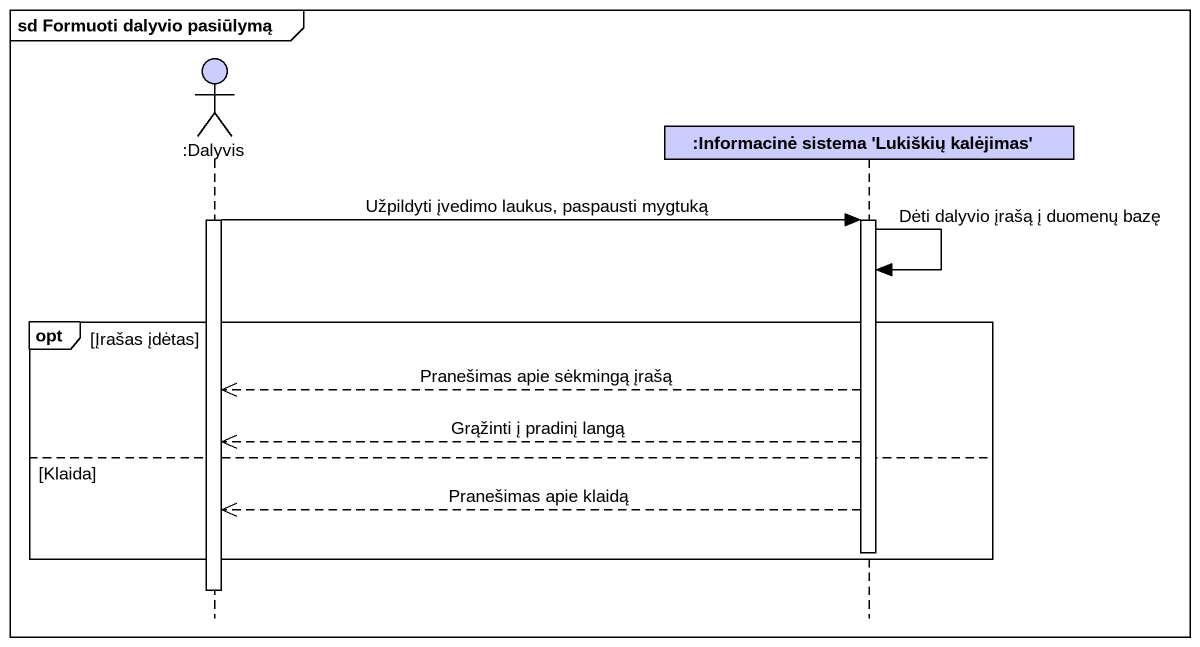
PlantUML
@startuml
mainframe sd Formuoti dalyvio pasiūlymą
hide footbox
actor ":Dalyvis" as Dalyvis #CCCCFF
participant ":Informacinė sistema 'Lukiškių kalėjimas'" as Informacinė_sistema #CCCCFF

activate Dalyvis
Dalyvis -> Informacinė_sistema : Užpildyti įvedimo laukus, paspausti mygtuką
activate Informacinė_sistema
Informacinė_sistema -> Informacinė_sistema : Dėti dalyvio įrašą į duomenų bazę
opt Įrašas įdėtas
  Informacinė_sistema -->> Dalyvis : Pranešimas apie sėkmingą įrašą
  Informacinė_sistema -->> Dalyvis : Grąžinti į pradinį langą
else Klaida
  Informacinė_sistema -->> Dalyvis : Pranešimas apie klaidą
  deactivate Informacinė_sistema
end
deactivate Dalyvis
@enduml
